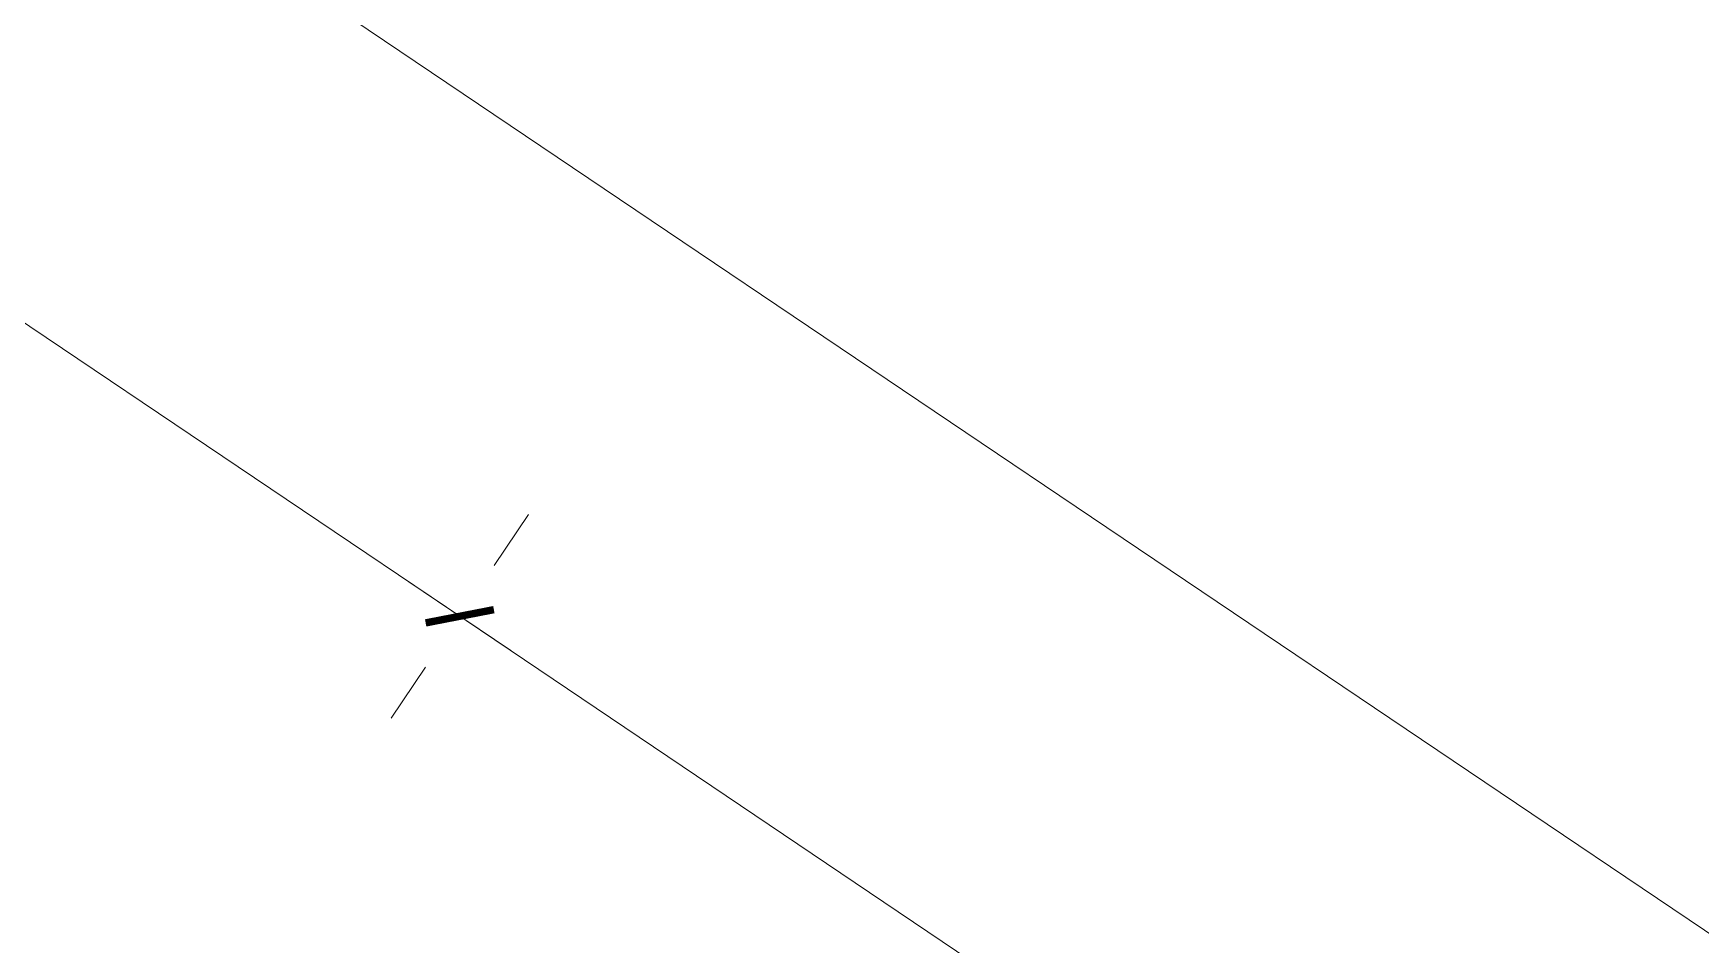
# Model space of a CAD drawing. Header units: millimetres. Extents: x -243740 to 150609, y -407537 to -187091.
# Drawn here: x 88003 to 93431, y -228658 to -225689 of the extents above; entities that cross this region are included whole.
import ezdxf

# ---------------------------------------------------------------- set-up
doc = ezdxf.new("R2010")
doc.units = ezdxf.units.MM
doc.layers.add('A-ANNO-DIMS', color=7, linetype='Continuous', lineweight=9)
doc.layers.add('Вставка', color=252, linetype='Continuous')
doc.styles.add('GOST 2.304', font='')
doc.styles.get('GOST 2.304').set_extended_font_data('GOST Common')
doc.linetypes.add('Truba', pattern='A,3e-05,[4,MSH_7,S=1,R=0,X=0,Y=0],-3.022072', length=3.022102)
doc.dimstyles.new('М-200', dxfattribs={"dimtxt": 400, "dimasz": 160, "dimexe": 200, "dimexo": 400, "dimgap": 50, "dimtad": 1, "dimdec": 0, "dimzin": 0, "dimdsep": 46, "dimtxsty": 'GOST 2.304', "dimblk": 'ARCHTICK', "dimcen": 180, "dimdle": 200, "dimadec": 0, "dimazin": 0, "dimtfac": 1, "dimtdec": 0, "dimtmove": 1, "dimatfit": 0, "dimfxl": 1, "dimtolj": 1, "dimtzin": 0, "dimarcsym": 0})

# ---------------------------------------------------------------- blocks, each defined once
blk = doc.blocks.new('_ArchTick')
at = {"color": 0, "linetype": 'ByBlock', "const_width": 0.15}
blk.add_lwpolyline([(-0.5, -0.5), (0.5, 0.5)], dxfattribs=at)
blk = doc.blocks.new('*D41')
at = {"layer": 'A-ANNO-DIMS', "color": 0, "lineweight": -2}
for p, q in [((-73691.7, -48595.6), (-80738.5, -43842.4)), ((-80796.4, -44285.9), (-80684.5, -44120.1)), ((-74081.2, -48815.3), (-73969.3, -48649.5))]:
    blk.add_line(p, q, dxfattribs=at)
at = {"layer": 'Defpoints', "color": 0, "lineweight": 30, "transparency": 16777216}
for p in [(-80572.7, -43954.3), (-80572.7, -43954.3), (-73857.5, -48483.7)]:
    blk.add_point(p, dxfattribs=at)
at = {"layer": 'A-ANNO-DIMS', "color": 0, "lineweight": -2, "xscale": 160, "yscale": 160, "zscale": 160}
for p, rotation in [((-80572.7, -43954.3), 145.9999990259532), ((-73857.5, -48483.7), 325.9999990259532)]:
    blk.add_blockref('_ArchTick', p, dxfattribs=dict(at, rotation=rotation))
at = {"layer": 'A-ANNO-DIMS', "color": 0, "insert": (-77075.3, -46011.7), "char_height": 400, "attachment_point": 5, "rotation": 326, "style": 'GOST 2.304'}
blk.add_mtext('\\A1;8100', dxfattribs=at)
blk = doc.blocks.new('*D42')
at = {"layer": 'A-ANNO-DIMS', "color": 0, "lineweight": -2}
for p, q in [((-87064.2, -39093.2), (-87176.1, -39259)), ((-80406.9, -44066.1), (-87453.7, -39313)), ((-80349, -43622.6), (-80460.8, -43788.5))]:
    blk.add_line(p, q, dxfattribs=at)
at = {"layer": 'Defpoints', "color": 0, "lineweight": 30, "transparency": 16777216}
for p in [(-87287.9, -39424.8), (-87287.9, -39424.8), (-80572.7, -43954.3)]:
    blk.add_point(p, dxfattribs=at)
at = {"layer": 'A-ANNO-DIMS', "color": 0, "lineweight": -2, "xscale": 160, "yscale": 160, "zscale": 160}
for p, rotation in [((-87287.9, -39424.8), 145.999999025954), ((-80572.7, -43954.3), 325.999999025954)]:
    blk.add_blockref('_ArchTick', p, dxfattribs=dict(at, rotation=rotation))
at = {"layer": 'A-ANNO-DIMS', "color": 0, "insert": (-83790.5, -41482.3), "char_height": 400, "attachment_point": 5, "rotation": 326, "style": 'GOST 2.304'}
blk.add_mtext('\\A1;8100', dxfattribs=at)
blk = doc.blocks.new('*D44')
at = {"layer": 'A-ANNO-DIMS', "color": 0, "lineweight": -2}
for p, q in [((-22659.3, -81307.4), (-93376.2, -33608.3)), ((-93434.1, -34051.7), (-93322.2, -33885.9)), ((-23048.8, -81527.2), (-22937, -81361.4))]:
    blk.add_line(p, q, dxfattribs=at)
at = {"layer": 'Defpoints', "color": 0, "lineweight": 30, "transparency": 16777216}
for p in [(-93210.4, -33720.1), (-93210.4, -33720.1), (-22825.1, -81195.6)]:
    blk.add_point(p, dxfattribs=at)
at = {"layer": 'A-ANNO-DIMS', "color": 0, "lineweight": -2, "xscale": 160, "yscale": 160, "zscale": 160}
for p, rotation in [((-93210.4, -33720.1), 145.9999990259533), ((-22825.1, -81195.6), 325.9999990259533)]:
    blk.add_blockref('_ArchTick', p, dxfattribs=dict(at, rotation=rotation))
at = {"layer": 'A-ANNO-DIMS', "color": 0, "insert": (-57878, -57250.6), "char_height": 400, "attachment_point": 5, "rotation": 326, "style": 'GOST 2.304'}
blk.add_mtext('\\A1;84900', dxfattribs=at)
blk = doc.blocks.new('Оси200')
at = {"layer": 'A-ANNO-DIMS'}
for p1, p2, picture, middle in [((-22825.1, -81195.6), (-93210.4, -33720.1), '*D44', (-57878, -57250.6)), ((-80572.7, -43954.3), (-87287.9, -39424.8), '*D42', (-83790.5, -41482.3)), ((-73857.5, -48483.7), (-80572.7, -43954.3), '*D41', (-77075.3, -46011.7))]:
    dim = blk.add_aligned_dim(p1=p1, p2=p2, distance=0, dimstyle='М-200', dxfattribs=at)
    dim.commit()
    dim.dimension.update_dxf_attribs({"geometry": picture, "text_midpoint": middle})
blk = doc.blocks.new('A$C010e0e93')
at = {"layer": 'A-ANNO-DIMS'}
blk.add_blockref('Оси200', (404603.7, 213803.6), dxfattribs=at)

msp = doc.modelspace()

# ---------------------------------------------------------------- block references
at = {"layer": 'Вставка', "linetype": 'Truba', "lineweight": 30, "ltscale": 100}
msp.add_blockref('A$C010e0e93', (-234640, -397437.2), dxfattribs=at)

doc.saveas('drawing.dxf')
